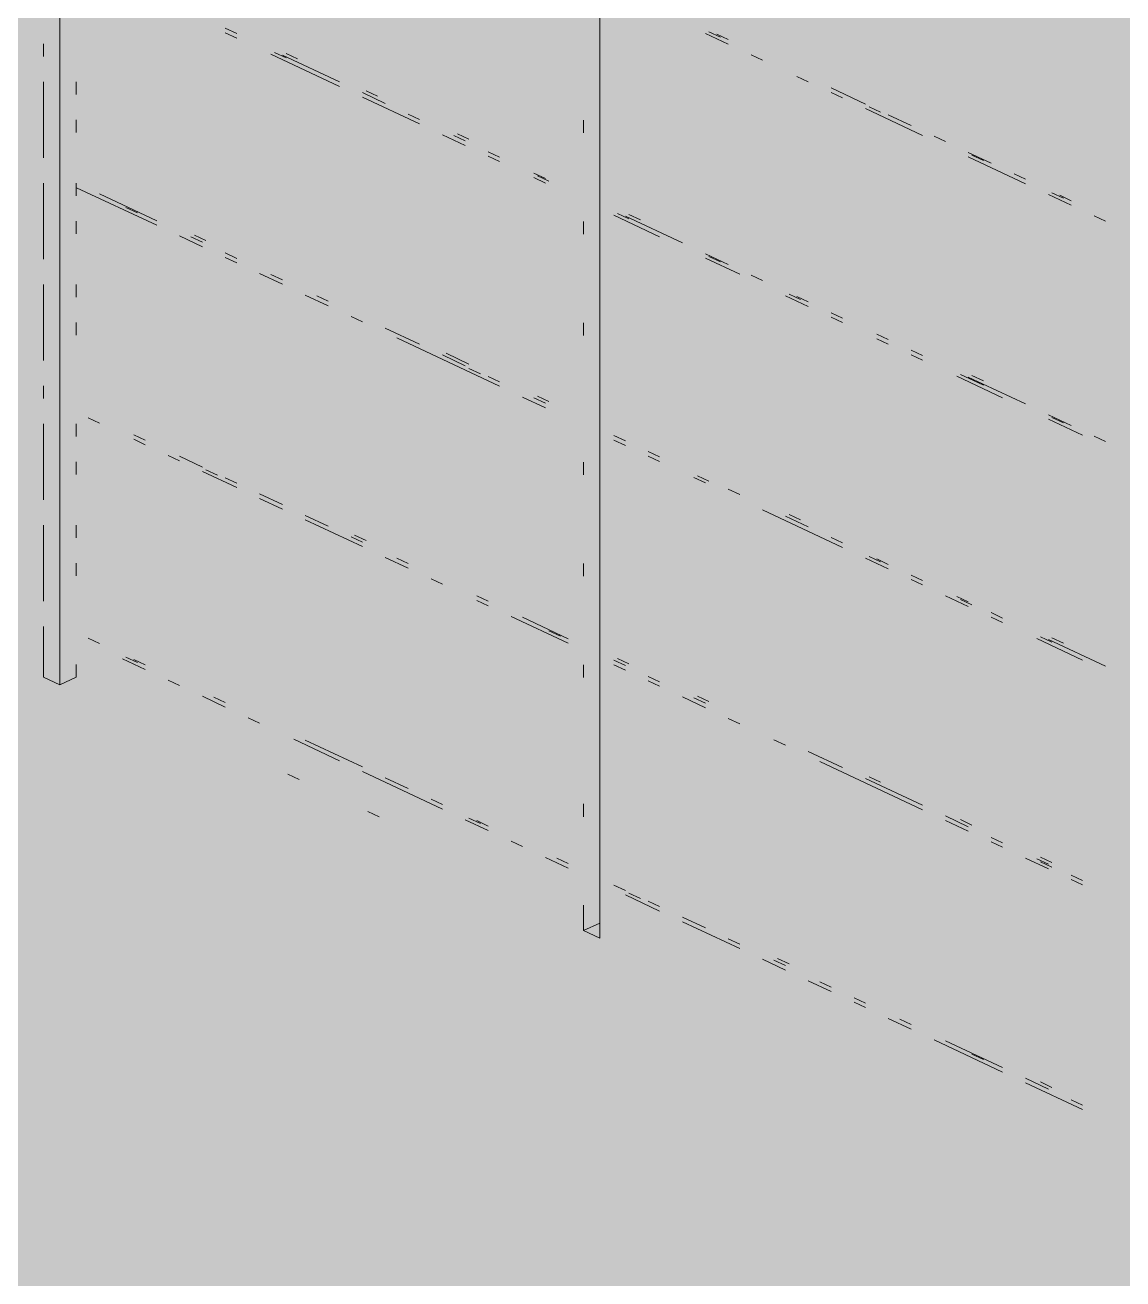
# Paper-space layout '03 3D Building and Roof' of a CAD drawing. Header units: millimetres. Extents: x 5 to 415, y 5 to 292.
# Drawn here: x 197.58 to 202.66, y 214.42 to 220.22 of the extents above; entities that cross this region are included whole.
import ezdxf

# ---------------------------------------------------------------- set-up
doc = ezdxf.new("R2010")
doc.units = ezdxf.units.MM
doc.layers.add('EXISTING', color=7, linetype='Continuous')
doc.layers.add('IMAGES', color=7, linetype='Continuous')

# ---------------------------------------------------------------- blocks, each defined once
blk = doc.blocks.new('SHEET_03')
at = {"layer": 'EXISTING', "color": 250, "lineweight": 9}
for p, q in [((197.7401, 233.8194), (197.7401, 217.1679)), ((200.2405, 232.6456), (200.2405, 215.994)), ((198.5063, 220.2076), (198.5593, 220.1827)), ((198.5063, 220.1868), (198.5593, 220.1619)), ((200.73, 220.1835), (200.8359, 220.1338)), ((200.7466, 220.1914), (200.7996, 220.1665)), ((200.7829, 220.1795), (200.8359, 220.1546)), ((197.6651, 220.0761), (197.6651, 220.1347)), ((198.7181, 220.0873), (199.0358, 219.9382)), ((198.7348, 220.0952), (198.7877, 220.0703)), ((198.771, 220.0833), (199.0358, 219.959)), ((198.8407, 220.0663), (198.7877, 220.0911)), ((200.9418, 220.0841), (200.9947, 220.0593)), ((201.1535, 219.9847), (201.2065, 219.9598)), ((197.6651, 219.607), (197.6651, 219.9588)), ((197.8151, 219.9002), (197.8151, 219.9588)), ((199.1417, 219.9093), (199.2475, 219.8596)), ((199.2113, 219.8923), (199.1583, 219.9171)), ((201.3124, 219.9309), (201.4712, 219.8564)), ((201.3124, 219.9101), (201.3653, 219.8853)), ((199.1417, 219.8885), (199.4064, 219.7642)), ((199.3534, 219.8099), (199.4064, 219.785)), ((201.4712, 219.8356), (201.7359, 219.7113)), ((201.4879, 219.8434), (201.5408, 219.8185)), ((201.5771, 219.8067), (201.683, 219.7569)), ((197.8151, 219.7243), (197.8151, 219.7829)), ((200.1655, 219.7231), (200.1655, 219.7817)), ((199.5123, 219.7145), (199.6181, 219.6648)), ((199.5652, 219.7105), (199.6181, 219.6856)), ((199.6348, 219.6934), (199.5819, 219.7183)), ((201.7889, 219.7072), (201.8418, 219.6824)), ((199.724, 219.6359), (199.777, 219.611)), ((201.9477, 219.6327), (202.0536, 219.583)), ((201.9644, 219.6197), (202.0173, 219.5948)), ((199.724, 219.6151), (199.777, 219.5902)), ((201.9477, 219.6119), (202.2124, 219.4876)), ((199.9358, 219.5365), (199.9888, 219.5116)), ((199.9358, 219.5157), (199.9888, 219.4908)), ((199.9525, 219.5235), (200.0054, 219.4986)), ((202.1595, 219.5332), (202.2124, 219.5084)), ((197.6651, 219.138), (197.6651, 219.4898)), ((197.8151, 219.4311), (197.8151, 219.4898)), ((197.818, 219.4692), (198.1887, 219.2952)), ((202.335, 219.4457), (202.3879, 219.4208)), ((197.9239, 219.4403), (198.1887, 219.316)), ((202.3183, 219.4379), (202.4242, 219.3882)), ((202.3713, 219.4338), (202.4242, 219.409)), ((198.0465, 219.3776), (198.0994, 219.3527)), ((200.3064, 219.3417), (200.5182, 219.2422)), ((200.3231, 219.3495), (200.376, 219.3246)), ((200.3594, 219.3376), (200.6241, 219.2133)), ((200.429, 219.3206), (200.376, 219.3455)), ((202.5301, 219.3384), (202.583, 219.3136)), ((197.8151, 219.2552), (197.8151, 219.3139)), ((200.1655, 219.254), (200.1655, 219.3127)), ((198.2945, 219.2455), (198.4004, 219.1958)), ((198.3475, 219.2414), (198.4004, 219.2166)), ((198.4171, 219.2244), (198.3642, 219.2493)), ((198.5063, 219.1669), (198.5593, 219.142)), ((200.73, 219.1636), (200.8359, 219.1139)), ((198.5063, 219.146), (198.5593, 219.1212)), ((200.73, 219.1428), (200.8888, 219.0683)), ((200.7466, 219.1506), (200.7996, 219.1258)), ((198.6652, 219.0715), (198.771, 219.0218)), ((198.7181, 219.0674), (198.771, 219.0426)), ((200.9418, 219.0642), (200.9947, 219.0394)), ((197.6651, 218.6689), (197.6651, 219.0207)), ((197.8151, 218.9621), (197.8151, 219.0207)), ((198.8769, 218.9721), (198.9828, 218.9223)), ((198.9299, 218.968), (198.9828, 218.9432)), ((201.1006, 218.9688), (201.2065, 218.9191)), ((201.1173, 218.9767), (201.1702, 218.9518)), ((201.1535, 218.9648), (201.2065, 218.9399)), ((199.0887, 218.8726), (199.1417, 218.8478)), ((201.3124, 218.8902), (201.3653, 218.8654)), ((201.3124, 218.8694), (201.3653, 218.8445)), ((197.8151, 218.7862), (197.8151, 218.8448)), ((199.2475, 218.8189), (199.4064, 218.7443)), ((200.1655, 218.785), (200.1655, 218.8436)), ((199.3005, 218.7732), (199.777, 218.5495)), ((201.5241, 218.7908), (201.5771, 218.7659)), ((201.5241, 218.77), (201.5771, 218.7451)), ((199.5123, 218.6946), (199.6181, 218.6449)), ((199.6348, 218.6527), (199.5289, 218.7024)), ((201.683, 218.7162), (201.7359, 218.6914)), ((201.683, 218.6954), (201.7359, 218.6706)), ((199.6348, 218.6319), (199.6878, 218.607)), ((199.724, 218.5952), (199.777, 218.5703)), ((201.8948, 218.596), (202.1065, 218.4966)), ((201.9114, 218.6038), (202.0173, 218.5541)), ((201.9477, 218.592), (202.2124, 218.4677)), ((202.0173, 218.5749), (201.9644, 218.5998)), ((197.6651, 218.493), (197.6651, 218.5516)), ((199.8829, 218.4998), (199.9888, 218.4501)), ((199.9358, 218.4958), (199.9888, 218.4709)), ((200.0054, 218.4787), (199.9525, 218.5036)), ((197.871, 218.4036), (197.9239, 218.3787)), ((202.3183, 218.418), (202.4242, 218.3682)), ((202.335, 218.405), (202.3879, 218.3801)), ((197.6651, 218.024), (197.6651, 218.3758)), ((197.8151, 218.3171), (197.8151, 218.3758)), ((202.3183, 218.3971), (202.4771, 218.3226)), ((198.0828, 218.325), (198.1357, 218.3001)), ((198.0828, 218.3042), (198.1357, 218.2793)), ((200.3064, 218.3218), (200.3594, 218.2969)), ((200.3064, 218.3009), (200.3594, 218.2761)), ((202.5301, 218.3185), (202.583, 218.2937)), ((198.2416, 218.2296), (198.2945, 218.2047)), ((198.2945, 218.2256), (198.4004, 218.1759)), ((200.4653, 218.2472), (200.5182, 218.2223)), ((200.4653, 218.2264), (200.5182, 218.2015)), ((197.8151, 218.1412), (197.8151, 218.1999)), ((200.1655, 218.14), (200.1655, 218.1986)), ((198.4004, 218.155), (198.5593, 218.0805)), ((198.4171, 218.1629), (198.47, 218.138)), ((198.5063, 218.1261), (198.5593, 218.1013)), ((200.677, 218.127), (200.73, 218.1021)), ((200.6937, 218.1348), (200.7466, 218.1099)), ((198.6652, 218.0516), (198.771, 218.0019)), ((200.8359, 218.0732), (200.8888, 218.0483)), ((198.6652, 218.0308), (198.771, 217.981)), ((198.8769, 217.9521), (198.9828, 217.9024)), ((200.9947, 217.9778), (201.3653, 217.8038)), ((201.1006, 217.9489), (201.2065, 217.8992)), ((201.1702, 217.9319), (201.1173, 217.9567)), ((197.6651, 217.5549), (197.6651, 217.9067)), ((197.8151, 217.8481), (197.8151, 217.9067)), ((198.8769, 217.9313), (199.1417, 217.8071)), ((199.0887, 217.8527), (199.1417, 217.8279)), ((199.1583, 217.8357), (199.1054, 217.8606)), ((201.3124, 217.8495), (201.3653, 217.8246)), ((201.4879, 217.7619), (201.5408, 217.7371)), ((197.8151, 217.6722), (197.8151, 217.7308)), ((199.2475, 217.7573), (199.3534, 217.7076)), ((199.3005, 217.7533), (199.3534, 217.7284)), ((200.1655, 217.671), (200.1655, 217.7296)), ((201.4712, 217.7541), (201.5771, 217.7044)), ((201.5241, 217.7501), (201.5771, 217.7252)), ((199.4593, 217.6579), (199.5123, 217.6331)), ((201.683, 217.6755), (201.7359, 217.6507)), ((201.683, 217.6547), (201.7359, 217.6298)), ((199.6711, 217.5793), (199.724, 217.5545)), ((199.6711, 217.5585), (199.724, 217.5336)), ((201.8418, 217.5801), (201.9477, 217.5304)), ((201.8948, 217.5761), (201.9477, 217.5512)), ((201.9114, 217.5631), (201.9644, 217.5382)), ((199.8299, 217.4839), (200.0946, 217.3596)), ((199.8829, 217.4799), (200.0946, 217.3805)), ((202.0536, 217.5015), (202.1065, 217.4767)), ((202.0536, 217.4807), (202.1065, 217.4558)), ((197.6651, 217.2031), (197.6651, 217.4376)), ((200.0054, 217.4172), (200.0584, 217.3923)), ((197.871, 217.3837), (197.9239, 217.3588)), ((202.2654, 217.3813), (202.4771, 217.2819)), ((202.282, 217.3891), (202.335, 217.3643)), ((202.3183, 217.3772), (202.583, 217.253)), ((202.3879, 217.3602), (202.335, 217.3851)), ((198.0465, 217.2961), (198.0994, 217.2713)), ((197.8151, 217.2031), (197.8151, 217.2617)), ((198.0298, 217.2883), (198.1357, 217.2386)), ((198.0828, 217.2843), (198.1357, 217.2594)), ((200.1655, 217.2019), (200.1655, 217.2605)), ((200.3064, 217.281), (200.3594, 217.2562)), ((200.3064, 217.2602), (200.3594, 217.2354)), ((200.376, 217.264), (200.3231, 217.2889)), ((197.7401, 217.1679), (197.6651, 217.2031)), ((197.8151, 217.2031), (197.7401, 217.1679)), ((198.2416, 217.1889), (198.2945, 217.164)), ((200.4653, 217.2065), (200.5182, 217.1816)), ((200.4653, 217.1857), (200.5182, 217.1608)), ((198.4004, 217.1143), (198.5063, 217.0646)), ((198.4534, 217.1103), (198.5063, 217.0854)), ((200.6241, 217.1111), (200.73, 217.0614)), ((200.677, 217.107), (200.73, 217.0822)), ((200.7466, 217.09), (200.6937, 217.1149)), ((198.6122, 217.0149), (198.6652, 216.99)), ((200.8359, 217.0117), (200.8888, 216.9868)), ((198.824, 216.9155), (199.0358, 216.816)), ((198.8769, 216.9114), (199.1417, 216.7871)), ((201.0476, 216.9122), (201.1006, 216.8874)), ((201.2065, 216.8585), (201.3653, 216.7839)), ((201.2594, 216.8128), (201.7359, 216.5891)), ((198.849, 216.7295), (198.796, 216.7543)), ((199.1417, 216.7663), (199.5123, 216.5923)), ((199.2475, 216.7374), (199.3534, 216.6877)), ((201.4712, 216.7342), (201.7359, 216.6099)), ((201.5408, 216.7172), (201.4879, 216.742)), ((199.4593, 216.638), (199.5123, 216.6132)), ((200.1655, 216.5569), (200.1655, 216.6156)), ((199.2196, 216.5555), (199.1667, 216.5803)), ((199.6181, 216.5426), (199.724, 216.4929)), ((199.6348, 216.5505), (199.6878, 216.5256)), ((201.8418, 216.5602), (201.9477, 216.5105)), ((201.9644, 216.5183), (201.9114, 216.5432)), ((199.6711, 216.5386), (199.724, 216.5137)), ((201.8418, 216.5394), (201.9477, 216.4897)), ((199.8299, 216.4432), (199.8829, 216.4184)), ((202.0536, 216.4608), (202.1065, 216.4359)), ((202.0536, 216.44), (202.1065, 216.4151)), ((199.9888, 216.3686), (200.0946, 216.3189)), ((202.335, 216.3443), (202.282, 216.3692)), ((200.0417, 216.3646), (200.0946, 216.3397)), ((202.2124, 216.3654), (202.3183, 216.3157)), ((202.2654, 216.3614), (202.3183, 216.3365)), ((202.282, 216.3484), (202.335, 216.3235)), ((202.4242, 216.2868), (202.4771, 216.262)), ((202.4242, 216.266), (202.4771, 216.2411)), ((200.3064, 216.2403), (200.3594, 216.2155)), ((200.3594, 216.1946), (200.5182, 216.1201)), ((200.376, 216.2025), (200.429, 216.1776)), ((200.1655, 216.0293), (200.1655, 216.1465)), ((200.4653, 216.1658), (200.5182, 216.1409)), ((200.6241, 216.0912), (200.73, 216.0415)), ((200.1655, 216.0293), (200.2405, 216.0645)), ((200.2405, 215.994), (200.1655, 216.0293)), ((200.6241, 216.0704), (200.8888, 215.9461)), ((200.8359, 215.9918), (200.8888, 215.9669)), ((200.9947, 215.8964), (201.1006, 215.8467)), ((201.0476, 215.8923), (201.1006, 215.8675)), ((201.1173, 215.8753), (201.0643, 215.9002)), ((201.2065, 215.797), (201.3124, 215.7472)), ((201.2594, 215.7929), (201.3124, 215.7681)), ((201.4183, 215.7183), (201.4712, 215.6935)), ((201.4183, 215.6975), (201.4712, 215.6727)), ((201.5771, 215.623), (201.683, 215.5733)), ((201.63, 215.6189), (201.683, 215.5941)), ((201.7889, 215.5235), (202.1065, 215.3744)), ((201.8418, 215.5195), (202.1065, 215.3952)), ((201.9644, 215.4568), (202.0173, 215.4319)), ((202.2124, 215.3455), (202.3183, 215.2958)), ((202.2124, 215.3247), (202.4771, 215.2004)), ((202.335, 215.3036), (202.282, 215.3285)), ((202.4242, 215.2461), (202.4771, 215.2212))]:
    blk.add_line(p, q, dxfattribs=at)
at = {"layer": 'IMAGES', "color": 7}
for points in [[(202.6616, 214.8333), (202.8282, 214.8333), (202.6616, 231.5), (202.8282, 231.5)], [(197.4959, 217.1667), (197.6625, 217.1667), (197.4959, 226.8333), (197.6625, 226.8333)], [(197.6625, 219.5), (197.8292, 219.5), (197.6625, 225.5), (197.8292, 225.5)], [(200.1621, 219.3333), (200.3287, 219.3333), (200.1621, 224.3333), (200.3287, 224.3333)], [(197.8292, 220.1667), (197.9958, 220.1667), (197.8292, 220.3333), (197.9958, 220.3333)], [(197.9958, 220.1667), (198.6623, 220.1667), (197.9958, 220.3333), (198.6623, 220.3333)], [(198.6623, 220.1667), (200.1621, 220.1667), (198.6623, 220.3333), (200.1621, 220.3333)], [(200.3287, 220.1667), (200.4953, 220.1667), (200.3287, 220.3333), (200.4953, 220.3333)], [(200.4953, 220.1667), (200.8286, 220.1667), (200.4953, 220.3333), (200.8286, 220.3333)], [(200.8286, 220.1667), (202.495, 220.1667), (200.8286, 220.3333), (202.495, 220.3333)], [(202.495, 220.1667), (202.6616, 220.1667), (202.495, 220.3333), (202.6616, 220.3333)], [(197.8292, 220), (197.9958, 220), (197.8292, 220.1667), (197.9958, 220.1667)], [(197.9958, 220), (198.3291, 220), (197.9958, 220.1667), (198.3291, 220.1667)], [(198.3291, 220), (198.4957, 220), (198.3291, 220.1667), (198.4957, 220.1667)], [(198.4957, 220), (198.6623, 220), (198.4957, 220.1667), (198.6623, 220.1667)], [(198.6623, 220), (198.9956, 220), (198.6623, 220.1667), (198.9956, 220.1667)], [(198.9956, 220), (199.9954, 220), (198.9956, 220.1667), (199.9954, 220.1667)], [(199.9954, 219.5), (200.1621, 219.5), (199.9954, 220.1667), (200.1621, 220.1667)], [(200.3287, 220), (200.4953, 220), (200.3287, 220.1667), (200.4953, 220.1667)], [(200.4953, 220), (200.662, 220), (200.4953, 220.1667), (200.662, 220.1667)], [(200.662, 220), (200.8286, 220), (200.662, 220.1667), (200.8286, 220.1667)], [(200.8286, 220), (201.1619, 220), (200.8286, 220.1667), (201.1619, 220.1667)], [(201.1619, 220), (202.6616, 220), (201.1619, 220.1667), (202.6616, 220.1667)], [(197.8292, 219.5), (197.9958, 219.5), (197.8292, 220), (197.9958, 220)], [(197.9958, 219.8333), (198.829, 219.8333), (197.9958, 220), (198.829, 220)], [(198.829, 219.8333), (199.1623, 219.8333), (198.829, 220), (199.1623, 220)], [(199.1623, 219.6667), (199.3289, 219.6667), (199.1623, 220), (199.3289, 220)], [(199.3289, 219.8333), (199.9954, 219.8333), (199.3289, 220), (199.9954, 220)], [(200.3287, 219.3333), (200.4953, 219.3333), (200.3287, 220), (200.4953, 220)], [(200.4953, 219.8333), (200.9952, 219.8333), (200.4953, 220), (200.9952, 220)], [(200.9952, 219.8333), (201.1619, 219.8333), (200.9952, 220), (201.1619, 220)], [(201.1619, 219.8333), (201.3285, 219.8333), (201.1619, 220), (201.3285, 220)], [(201.3285, 219.8333), (201.4952, 219.8333), (201.3285, 220), (201.4952, 220)], [(201.4952, 219.8333), (202.6616, 219.8333), (201.4952, 220), (202.6616, 220)], [(197.9958, 219.6667), (199.1623, 219.6667), (197.9958, 219.8333), (199.1623, 219.8333)], [(199.3289, 219.6667), (199.4955, 219.6667), (199.3289, 219.8333), (199.4955, 219.8333)], [(199.4955, 219.5), (199.6622, 219.5), (199.4955, 219.8333), (199.6622, 219.8333)], [(199.6622, 219.6667), (199.9954, 219.6667), (199.6622, 219.8333), (199.9954, 219.8333)], [(200.4953, 219.6667), (201.1619, 219.6667), (200.4953, 219.8333), (201.1619, 219.8333)], [(201.1619, 219.6667), (201.4952, 219.6667), (201.1619, 219.8333), (201.4952, 219.8333)], [(201.4952, 219.6667), (201.6618, 219.6667), (201.4952, 219.8333), (201.6618, 219.8333)], [(201.6618, 219.6667), (201.9951, 219.6667), (201.6618, 219.8333), (201.9951, 219.8333)], [(201.9951, 219.6667), (202.6616, 219.6667), (201.9951, 219.8333), (202.6616, 219.8333)], [(197.9958, 219.5), (199.4955, 219.5), (197.9958, 219.6667), (199.4955, 219.6667)], [(199.6622, 219.5), (199.8288, 219.5), (199.6622, 219.6667), (199.8288, 219.6667)], [(199.8288, 219.5), (199.9954, 219.5), (199.8288, 219.6667), (199.9954, 219.6667)], [(200.4953, 219.5), (201.6618, 219.5), (200.4953, 219.6667), (201.6618, 219.6667)], [(201.6618, 219.5), (201.8284, 219.5), (201.6618, 219.6667), (201.8284, 219.6667)], [(201.8284, 219.5), (201.9951, 219.5), (201.8284, 219.6667), (201.9951, 219.6667)], [(201.9951, 219.3333), (202.1617, 219.3333), (201.9951, 219.6667), (202.1617, 219.6667)], [(202.1617, 219.5), (202.6616, 219.5), (202.1617, 219.6667), (202.6616, 219.6667)], [(197.6625, 219.3333), (197.9958, 219.3333), (197.6625, 219.5), (197.9958, 219.5)], [(197.9958, 219.1667), (198.1624, 219.1667), (197.9958, 219.5), (198.1624, 219.5)], [(198.1624, 219.3333), (199.8288, 219.3333), (198.1624, 219.5), (199.8288, 219.5)], [(199.8288, 219.3333), (199.9954, 219.3333), (199.8288, 219.5), (199.9954, 219.5)], [(199.9954, 219.3333), (200.1621, 219.3333), (199.9954, 219.5), (200.1621, 219.5)], [(200.4953, 219.3333), (201.9951, 219.3333), (200.4953, 219.5), (201.9951, 219.5)], [(202.1617, 219.3333), (202.3283, 219.3333), (202.1617, 219.5), (202.3283, 219.5)], [(202.3283, 219.3333), (202.495, 219.3333), (202.3283, 219.5), (202.495, 219.5)], [(202.495, 219.3333), (202.6616, 219.3333), (202.495, 219.5), (202.6616, 219.5)], [(197.6625, 217.1667), (197.8292, 217.1667), (197.6625, 219.3333), (197.8292, 219.3333)], [(197.8292, 218.6667), (197.9958, 218.6667), (197.8292, 219.3333), (197.9958, 219.3333)], [(198.1624, 219.1667), (198.3291, 219.1667), (198.1624, 219.3333), (198.3291, 219.3333)], [(198.3291, 219), (198.4957, 219), (198.3291, 219.3333), (198.4957, 219.3333)], [(198.4957, 219.1667), (199.9954, 219.1667), (198.4957, 219.3333), (199.9954, 219.3333)], [(199.9954, 218.6667), (200.1621, 218.6667), (199.9954, 219.3333), (200.1621, 219.3333)], [(200.1621, 219.1667), (200.4953, 219.1667), (200.1621, 219.3333), (200.4953, 219.3333)], [(200.4953, 219.1667), (200.662, 219.1667), (200.4953, 219.3333), (200.662, 219.3333)], [(200.662, 219.1667), (202.3283, 219.1667), (200.662, 219.3333), (202.3283, 219.3333)], [(202.3283, 219.1667), (202.6616, 219.1667), (202.3283, 219.3333), (202.6616, 219.3333)], [(197.9958, 219), (198.3291, 219), (197.9958, 219.1667), (198.3291, 219.1667)], [(198.4957, 219), (198.6623, 219), (198.4957, 219.1667), (198.6623, 219.1667)], [(198.6623, 218.8333), (198.829, 218.8333), (198.6623, 219.1667), (198.829, 219.1667)], [(198.829, 219), (199.9954, 219), (198.829, 219.1667), (199.9954, 219.1667)], [(200.1621, 216), (200.3287, 216), (200.1621, 219.1667), (200.3287, 219.1667)], [(200.3287, 219), (200.662, 219), (200.3287, 219.1667), (200.662, 219.1667)], [(200.662, 219), (200.8286, 219), (200.662, 219.1667), (200.8286, 219.1667)], [(200.8286, 218.8333), (200.9952, 218.8333), (200.8286, 219.1667), (200.9952, 219.1667)], [(200.9952, 219), (202.6616, 219), (200.9952, 219.1667), (202.6616, 219.1667)], [(197.9958, 218.8333), (198.6623, 218.8333), (197.9958, 219), (198.6623, 219)], [(198.829, 218.8333), (198.9956, 218.8333), (198.829, 219), (198.9956, 219)], [(198.9956, 218.8333), (199.3289, 218.8333), (198.9956, 219), (199.3289, 219)], [(199.3289, 218.8333), (199.9954, 218.8333), (199.3289, 219), (199.9954, 219)], [(200.3287, 218.5), (200.4953, 218.5), (200.3287, 219), (200.4953, 219)], [(200.4953, 218.8333), (200.8286, 218.8333), (200.4953, 219), (200.8286, 219)], [(200.9952, 218.8333), (201.3285, 218.8333), (200.9952, 219), (201.3285, 219)], [(201.3285, 218.8333), (201.4952, 218.8333), (201.3285, 219), (201.4952, 219)], [(201.4952, 218.8333), (202.6616, 218.8333), (201.4952, 219), (202.6616, 219)], [(197.9958, 218.6667), (198.9956, 218.6667), (197.9958, 218.8333), (198.9956, 218.8333)], [(198.9956, 218.6667), (199.1623, 218.6667), (198.9956, 218.8333), (199.1623, 218.8333)], [(199.1623, 218.6667), (199.4955, 218.6667), (199.1623, 218.8333), (199.4955, 218.8333)], [(199.4955, 218.6667), (199.6622, 218.6667), (199.4955, 218.8333), (199.6622, 218.8333)], [(199.6622, 218.6667), (199.9954, 218.6667), (199.6622, 218.8333), (199.9954, 218.8333)], [(200.4953, 218.6667), (201.1619, 218.6667), (200.4953, 218.8333), (201.1619, 218.8333)], [(201.1619, 218.6667), (201.8284, 218.6667), (201.1619, 218.8333), (201.8284, 218.8333)], [(201.8284, 218.6667), (202.6616, 218.6667), (201.8284, 218.8333), (202.6616, 218.8333)], [(197.8292, 218.3333), (197.9958, 218.3333), (197.8292, 218.6667), (197.9958, 218.6667)], [(197.9958, 218.5), (199.3289, 218.5), (197.9958, 218.6667), (199.3289, 218.6667)], [(199.3289, 218.5), (199.4955, 218.5), (199.3289, 218.6667), (199.4955, 218.6667)], [(199.4955, 218.5), (199.6622, 218.5), (199.4955, 218.6667), (199.6622, 218.6667)], [(199.6622, 218.3333), (199.8288, 218.3333), (199.6622, 218.6667), (199.8288, 218.6667)], [(199.8288, 218.5), (200.1621, 218.5), (199.8288, 218.6667), (200.1621, 218.6667)], [(200.4953, 218.5), (201.4952, 218.5), (200.4953, 218.6667), (201.4952, 218.6667)], [(201.4952, 218.5), (201.6618, 218.5), (201.4952, 218.6667), (201.6618, 218.6667)], [(201.6618, 218.5), (201.8284, 218.5), (201.6618, 218.6667), (201.8284, 218.6667)], [(201.8284, 218.5), (202.1617, 218.5), (201.8284, 218.6667), (202.1617, 218.6667)], [(202.1617, 218.5), (202.6616, 218.5), (202.1617, 218.6667), (202.6616, 218.6667)], [(197.9958, 218.3333), (199.6622, 218.3333), (197.9958, 218.5), (199.6622, 218.5)], [(199.8288, 218.3333), (200.1621, 218.3333), (199.8288, 218.5), (200.1621, 218.5)], [(200.3287, 218.3333), (201.9951, 218.3333), (200.3287, 218.5), (201.9951, 218.5)], [(201.9951, 218.3333), (202.1617, 218.3333), (201.9951, 218.5), (202.1617, 218.5)], [(202.1617, 218.3333), (202.3283, 218.3333), (202.1617, 218.5), (202.3283, 218.5)], [(202.3283, 218.1667), (202.495, 218.1667), (202.3283, 218.5), (202.495, 218.5)], [(202.495, 218.3333), (202.6616, 218.3333), (202.495, 218.5), (202.6616, 218.5)], [(197.8292, 217.5), (197.9958, 217.5), (197.8292, 218.3333), (197.9958, 218.3333)], [(197.9958, 218.1667), (198.4957, 218.1667), (197.9958, 218.3333), (198.4957, 218.3333)], [(198.4957, 218.1667), (199.9954, 218.1667), (198.4957, 218.3333), (199.9954, 218.3333)], [(199.9954, 218.1667), (200.1621, 218.1667), (199.9954, 218.3333), (200.1621, 218.3333)], [(200.3287, 218), (200.4953, 218), (200.3287, 218.3333), (200.4953, 218.3333)], [(200.4953, 218.1667), (200.662, 218.1667), (200.4953, 218.3333), (200.662, 218.3333)], [(200.662, 218.1667), (202.3283, 218.1667), (200.662, 218.3333), (202.3283, 218.3333)], [(202.495, 218.1667), (202.6616, 218.1667), (202.495, 218.3333), (202.6616, 218.3333)], [(197.9958, 218), (198.1624, 218), (197.9958, 218.1667), (198.1624, 218.1667)], [(198.1624, 218), (198.4957, 218), (198.1624, 218.1667), (198.4957, 218.1667)], [(198.4957, 218), (198.6623, 218), (198.4957, 218.1667), (198.6623, 218.1667)], [(198.6623, 218), (198.829, 218), (198.6623, 218.1667), (198.829, 218.1667)], [(198.829, 218), (200.1621, 218), (198.829, 218.1667), (200.1621, 218.1667)], [(200.4953, 218), (200.8286, 218), (200.4953, 218.1667), (200.8286, 218.1667)], [(200.8286, 218), (200.9952, 218), (200.8286, 218.1667), (200.9952, 218.1667)], [(200.9952, 218), (202.6616, 218), (200.9952, 218.1667), (202.6616, 218.1667)], [(197.9958, 217.8333), (198.4957, 217.8333), (197.9958, 218), (198.4957, 218)], [(198.4957, 217.8333), (198.6623, 217.8333), (198.4957, 218), (198.6623, 218)], [(198.6623, 217.8333), (198.9956, 217.8333), (198.6623, 218), (198.9956, 218)], [(198.9956, 217.8333), (199.1623, 217.8333), (198.9956, 218), (199.1623, 218)], [(199.1623, 217.8333), (199.9954, 217.8333), (199.1623, 218), (199.9954, 218)], [(199.9954, 217.6667), (200.1621, 217.6667), (199.9954, 218), (200.1621, 218)], [(200.3287, 217.3333), (200.4953, 217.3333), (200.3287, 218), (200.4953, 218)], [(200.4953, 217.8333), (200.8286, 217.8333), (200.4953, 218), (200.8286, 218)], [(200.8286, 217.8333), (200.9952, 217.8333), (200.8286, 218), (200.9952, 218)], [(200.9952, 217.8333), (201.1619, 217.8333), (200.9952, 218), (201.1619, 218)], [(201.1619, 217.6667), (201.3285, 217.6667), (201.1619, 218), (201.3285, 218)], [(201.3285, 217.8333), (202.6616, 217.8333), (201.3285, 218), (202.6616, 218)], [(197.9958, 217.6667), (198.829, 217.6667), (197.9958, 217.8333), (198.829, 217.8333)], [(198.829, 217.6667), (198.9956, 217.6667), (198.829, 217.8333), (198.9956, 217.8333)], [(198.9956, 217.6667), (199.1623, 217.6667), (198.9956, 217.8333), (199.1623, 217.8333)], [(199.1623, 217.6667), (199.4955, 217.6667), (199.1623, 217.8333), (199.4955, 217.8333)], [(199.4955, 217.6667), (199.9954, 217.6667), (199.4955, 217.8333), (199.9954, 217.8333)], [(200.4953, 217.6667), (201.1619, 217.6667), (200.4953, 217.8333), (201.1619, 217.8333)], [(201.3285, 217.6667), (201.4952, 217.6667), (201.3285, 217.8333), (201.4952, 217.8333)], [(201.4952, 217.6667), (201.8284, 217.6667), (201.4952, 217.8333), (201.8284, 217.8333)], [(201.8284, 217.6667), (202.6616, 217.6667), (201.8284, 217.8333), (202.6616, 217.8333)], [(197.9958, 217.5), (199.1623, 217.5), (197.9958, 217.6667), (199.1623, 217.6667)], [(199.1623, 217.5), (199.8288, 217.5), (199.1623, 217.6667), (199.8288, 217.6667)], [(199.8288, 217.5), (200.1621, 217.5), (199.8288, 217.6667), (200.1621, 217.6667)], [(200.4953, 217.5), (201.4952, 217.5), (200.4953, 217.6667), (201.4952, 217.6667)], [(201.4952, 217.5), (201.6618, 217.5), (201.4952, 217.6667), (201.6618, 217.6667)], [(201.6618, 217.5), (201.8284, 217.5), (201.6618, 217.6667), (201.8284, 217.6667)], [(201.8284, 217.5), (202.1617, 217.5), (201.8284, 217.6667), (202.1617, 217.6667)], [(202.1617, 217.5), (202.6616, 217.5), (202.1617, 217.6667), (202.6616, 217.6667)], [(197.8292, 217.3333), (197.9958, 217.3333), (197.8292, 217.5), (197.9958, 217.5)], [(197.9958, 217.3333), (199.6622, 217.3333), (197.9958, 217.5), (199.6622, 217.5)], [(199.6622, 217.3333), (199.9954, 217.3333), (199.6622, 217.5), (199.9954, 217.5)], [(199.9954, 217.3333), (200.1621, 217.3333), (199.9954, 217.5), (200.1621, 217.5)], [(200.4953, 217.3333), (201.8284, 217.3333), (200.4953, 217.5), (201.8284, 217.5)], [(201.8284, 217.3333), (201.9951, 217.3333), (201.8284, 217.5), (201.9951, 217.5)], [(201.9951, 217.3333), (202.1617, 217.3333), (201.9951, 217.5), (202.1617, 217.5)], [(202.1617, 217.3333), (202.495, 217.3333), (202.1617, 217.5), (202.495, 217.5)], [(202.495, 217.3333), (202.6616, 217.3333), (202.495, 217.5), (202.6616, 217.5)], [(197.8292, 217.1667), (198.1624, 217.1667), (197.8292, 217.3333), (198.1624, 217.3333)], [(198.1624, 217), (198.3291, 217), (198.1624, 217.3333), (198.3291, 217.3333)], [(198.3291, 217.1667), (199.9954, 217.1667), (198.3291, 217.3333), (199.9954, 217.3333)], [(199.9954, 217.1667), (200.1621, 217.1667), (199.9954, 217.3333), (200.1621, 217.3333)], [(200.3287, 217.1667), (200.4953, 217.1667), (200.3287, 217.3333), (200.4953, 217.3333)], [(200.4953, 217.1667), (202.3283, 217.1667), (200.4953, 217.3333), (202.3283, 217.3333)], [(202.3283, 217.1667), (202.6616, 217.1667), (202.3283, 217.3333), (202.6616, 217.3333)], [(188.4976, 217), (197.6625, 217), (188.4976, 217.1667), (197.6625, 217.1667)], [(197.6625, 217), (197.9958, 217), (197.6625, 217.1667), (197.9958, 217.1667)], [(197.9958, 217), (198.1624, 217), (197.9958, 217.1667), (198.1624, 217.1667)], [(198.3291, 217), (198.4957, 217), (198.3291, 217.1667), (198.4957, 217.1667)], [(198.4957, 217), (198.6623, 217), (198.4957, 217.1667), (198.6623, 217.1667)], [(198.6623, 217), (200.1621, 217), (198.6623, 217.1667), (200.1621, 217.1667)], [(200.3287, 217), (200.662, 217), (200.3287, 217.1667), (200.662, 217.1667)], [(200.662, 216.8333), (200.8286, 216.8333), (200.662, 217.1667), (200.8286, 217.1667)], [(200.8286, 217), (202.495, 217), (200.8286, 217.1667), (202.495, 217.1667)], [(202.495, 217), (202.6616, 217), (202.495, 217.1667), (202.6616, 217.1667)], [(188.8308, 216.8333), (198.3291, 216.8333), (188.8308, 217), (198.3291, 217)], [(198.3291, 216.8333), (198.4957, 216.8333), (198.3291, 217), (198.4957, 217)], [(198.4957, 216.8333), (198.6623, 216.8333), (198.4957, 217), (198.6623, 217)], [(198.6623, 216.8333), (199.1623, 216.8333), (198.6623, 217), (199.1623, 217)], [(199.1623, 216.8333), (199.9954, 216.8333), (199.1623, 217), (199.9954, 217)], [(199.9954, 216.5), (200.1621, 216.5), (199.9954, 217), (200.1621, 217)], [(200.3287, 216.8333), (200.662, 216.8333), (200.3287, 217), (200.662, 217)], [(200.8286, 216.8333), (200.9952, 216.8333), (200.8286, 217), (200.9952, 217)], [(200.9952, 216.6667), (201.3285, 216.6667), (200.9952, 217), (201.3285, 217)], [(201.3285, 216.8333), (202.6616, 216.8333), (201.3285, 217), (202.6616, 217)], [(189.1641, 216.6667), (198.6623, 216.6667), (189.1641, 216.8333), (198.6623, 216.8333)], [(198.6623, 216.6667), (198.829, 216.6667), (198.6623, 216.8333), (198.829, 216.8333)], [(198.829, 216.6667), (198.9956, 216.6667), (198.829, 216.8333), (198.9956, 216.8333)], [(198.9956, 216.6667), (199.1623, 216.6667), (198.9956, 216.8333), (199.1623, 216.8333)], [(199.1623, 216.6667), (199.3289, 216.6667), (199.1623, 216.8333), (199.3289, 216.8333)], [(199.3289, 216.6667), (199.9954, 216.6667), (199.3289, 216.8333), (199.9954, 216.8333)], [(200.3287, 216.1667), (200.4953, 216.1667), (200.3287, 216.8333), (200.4953, 216.8333)], [(200.4953, 216.6667), (200.9952, 216.6667), (200.4953, 216.8333), (200.9952, 216.8333)], [(201.3285, 216.6667), (201.4952, 216.6667), (201.3285, 216.8333), (201.4952, 216.8333)], [(201.4952, 216.6667), (201.6618, 216.6667), (201.4952, 216.8333), (201.6618, 216.8333)], [(201.6618, 216.6667), (202.6616, 216.6667), (201.6618, 216.8333), (202.6616, 216.8333)], [(189.4974, 216.5), (198.9956, 216.5), (189.4974, 216.6667), (198.9956, 216.6667)], [(198.9956, 216.5), (199.1623, 216.5), (198.9956, 216.6667), (199.1623, 216.6667)], [(199.1623, 216.5), (199.4955, 216.5), (199.1623, 216.6667), (199.4955, 216.6667)], [(199.4955, 216.5), (199.6622, 216.5), (199.4955, 216.6667), (199.6622, 216.6667)], [(199.6622, 216.5), (199.9954, 216.5), (199.6622, 216.6667), (199.9954, 216.6667)], [(200.4953, 216.5), (201.4952, 216.5), (200.4953, 216.6667), (201.4952, 216.6667)], [(201.4952, 216.5), (201.8284, 216.5), (201.4952, 216.6667), (201.8284, 216.6667)], [(201.8284, 216.5), (201.9951, 216.5), (201.8284, 216.6667), (201.9951, 216.6667)], [(201.9951, 216.5), (202.6616, 216.5), (201.9951, 216.6667), (202.6616, 216.6667)], [(189.8307, 216.3333), (199.1623, 216.3333), (189.8307, 216.5), (199.1623, 216.5)], [(199.1623, 216.3333), (199.3289, 216.3333), (199.1623, 216.5), (199.3289, 216.5)], [(199.3289, 216.3333), (199.4955, 216.3333), (199.3289, 216.5), (199.4955, 216.5)], [(199.4955, 216.3333), (199.6622, 216.3333), (199.4955, 216.5), (199.6622, 216.5)], [(199.6622, 216.3333), (200.1621, 216.3333), (199.6622, 216.5), (200.1621, 216.5)], [(200.4953, 216.3333), (201.8284, 216.3333), (200.4953, 216.5), (201.8284, 216.5)], [(201.8284, 216.3333), (202.1617, 216.3333), (201.8284, 216.5), (202.1617, 216.5)], [(202.1617, 216.1667), (202.3283, 216.1667), (202.1617, 216.5), (202.3283, 216.5)], [(202.3283, 216.3333), (202.6616, 216.3333), (202.3283, 216.5), (202.6616, 216.5)], [(190.3306, 216.1667), (199.8288, 216.1667), (190.3306, 216.3333), (199.8288, 216.3333)], [(199.8288, 216.1667), (199.9954, 216.1667), (199.8288, 216.3333), (199.9954, 216.3333)], [(199.9954, 216.1667), (200.1621, 216.1667), (199.9954, 216.3333), (200.1621, 216.3333)], [(200.4953, 216.1667), (202.1617, 216.1667), (200.4953, 216.3333), (202.1617, 216.3333)], [(202.3283, 216.1667), (202.495, 216.1667), (202.3283, 216.3333), (202.495, 216.3333)], [(202.495, 216.1667), (202.6616, 216.1667), (202.495, 216.3333), (202.6616, 216.3333)], [(190.6638, 216), (199.9954, 216), (190.6638, 216.1667), (199.9954, 216.1667)], [(199.9954, 216), (200.1621, 216), (199.9954, 216.1667), (200.1621, 216.1667)], [(200.3287, 216), (200.662, 216), (200.3287, 216.1667), (200.662, 216.1667)], [(200.662, 215.8333), (200.8286, 215.8333), (200.662, 216.1667), (200.8286, 216.1667)], [(200.8286, 216), (202.3283, 216), (200.8286, 216.1667), (202.3283, 216.1667)], [(202.3283, 216), (202.6616, 216), (202.3283, 216.1667), (202.6616, 216.1667)], [(190.9971, 215.8333), (200.1621, 215.8333), (190.9971, 216), (200.1621, 216)], [(200.1621, 215.8333), (200.4953, 215.8333), (200.1621, 216), (200.4953, 216)], [(200.4953, 215.8333), (200.662, 215.8333), (200.4953, 216), (200.662, 216)], [(200.8286, 215.8333), (200.9952, 215.8333), (200.8286, 216), (200.9952, 216)], [(200.9952, 215.8333), (201.1619, 215.8333), (200.9952, 216), (201.1619, 216)], [(201.1619, 215.8333), (202.6616, 215.8333), (201.1619, 216), (202.6616, 216)], [(191.3304, 215.6667), (200.662, 215.6667), (191.3304, 215.8333), (200.662, 215.8333)], [(200.662, 215.6667), (200.8286, 215.6667), (200.662, 215.8333), (200.8286, 215.8333)], [(200.8286, 215.6667), (200.9952, 215.6667), (200.8286, 215.8333), (200.9952, 215.8333)], [(200.9952, 215.6667), (201.3285, 215.6667), (200.9952, 215.8333), (201.3285, 215.8333)], [(201.3285, 215.6667), (201.4952, 215.6667), (201.3285, 215.8333), (201.4952, 215.8333)], [(201.4952, 215.6667), (202.6616, 215.6667), (201.4952, 215.8333), (202.6616, 215.8333)], [(191.6637, 215.5), (200.9952, 215.5), (191.6637, 215.6667), (200.9952, 215.6667)], [(200.9952, 215.5), (201.4952, 215.5), (200.9952, 215.6667), (201.4952, 215.6667)], [(201.4952, 215.5), (201.6618, 215.5), (201.4952, 215.6667), (201.6618, 215.6667)], [(201.6618, 215.3333), (201.8284, 215.3333), (201.6618, 215.6667), (201.8284, 215.6667)], [(201.8284, 215.5), (202.6616, 215.5), (201.8284, 215.6667), (202.6616, 215.6667)], [(191.9969, 215.3333), (201.3285, 215.3333), (191.9969, 215.5), (201.3285, 215.5)], [(201.3285, 215.3333), (201.6618, 215.3333), (201.3285, 215.5), (201.6618, 215.5)], [(201.8284, 215.3333), (202.1617, 215.3333), (201.8284, 215.5), (202.1617, 215.5)], [(202.1617, 215.3333), (202.6616, 215.3333), (202.1617, 215.5), (202.6616, 215.5)], [(192.3302, 215.1667), (201.8284, 215.1667), (192.3302, 215.3333), (201.8284, 215.3333)], [(201.8284, 215.1667), (201.9951, 215.1667), (201.8284, 215.3333), (201.9951, 215.3333)], [(201.9951, 215.1667), (202.1617, 215.1667), (201.9951, 215.3333), (202.1617, 215.3333)], [(202.1617, 215.1667), (202.3283, 215.1667), (202.1617, 215.3333), (202.3283, 215.3333)], [(202.3283, 215.1667), (202.6616, 215.1667), (202.3283, 215.3333), (202.6616, 215.3333)], [(192.6635, 215), (202.1617, 215), (192.6635, 215.1667), (202.1617, 215.1667)], [(202.1617, 215), (202.3283, 215), (202.1617, 215.1667), (202.3283, 215.1667)], [(202.3283, 215), (202.495, 215), (202.3283, 215.1667), (202.495, 215.1667)], [(202.495, 214.8333), (202.6616, 214.8333), (202.495, 215.1667), (202.6616, 215.1667)], [(192.9967, 214.8333), (202.3283, 214.8333), (192.9967, 215), (202.3283, 215)], [(202.3283, 214.8333), (202.495, 214.8333), (202.3283, 215), (202.495, 215)], [(193.4966, 214.6667), (202.6616, 214.6667), (193.4966, 214.8333), (202.6616, 214.8333)], [(202.6616, 214.6667), (202.8282, 214.6667), (202.6616, 214.8333), (202.8282, 214.8333)], [(193.8299, 214.5), (203.1615, 214.5), (193.8299, 214.6667), (203.1615, 214.6667)], [(194.1632, 214.3333), (203.4948, 214.3333), (194.1632, 214.5), (203.4948, 214.5)]]:
    blk.add_solid(points, dxfattribs=at)

psp = doc.layouts.new('03 3D Building and Roof')

# ---------------------------------------------------------------- block references
psp.add_blockref('SHEET_03', (0, 0))

doc.saveas('drawing.dxf')
